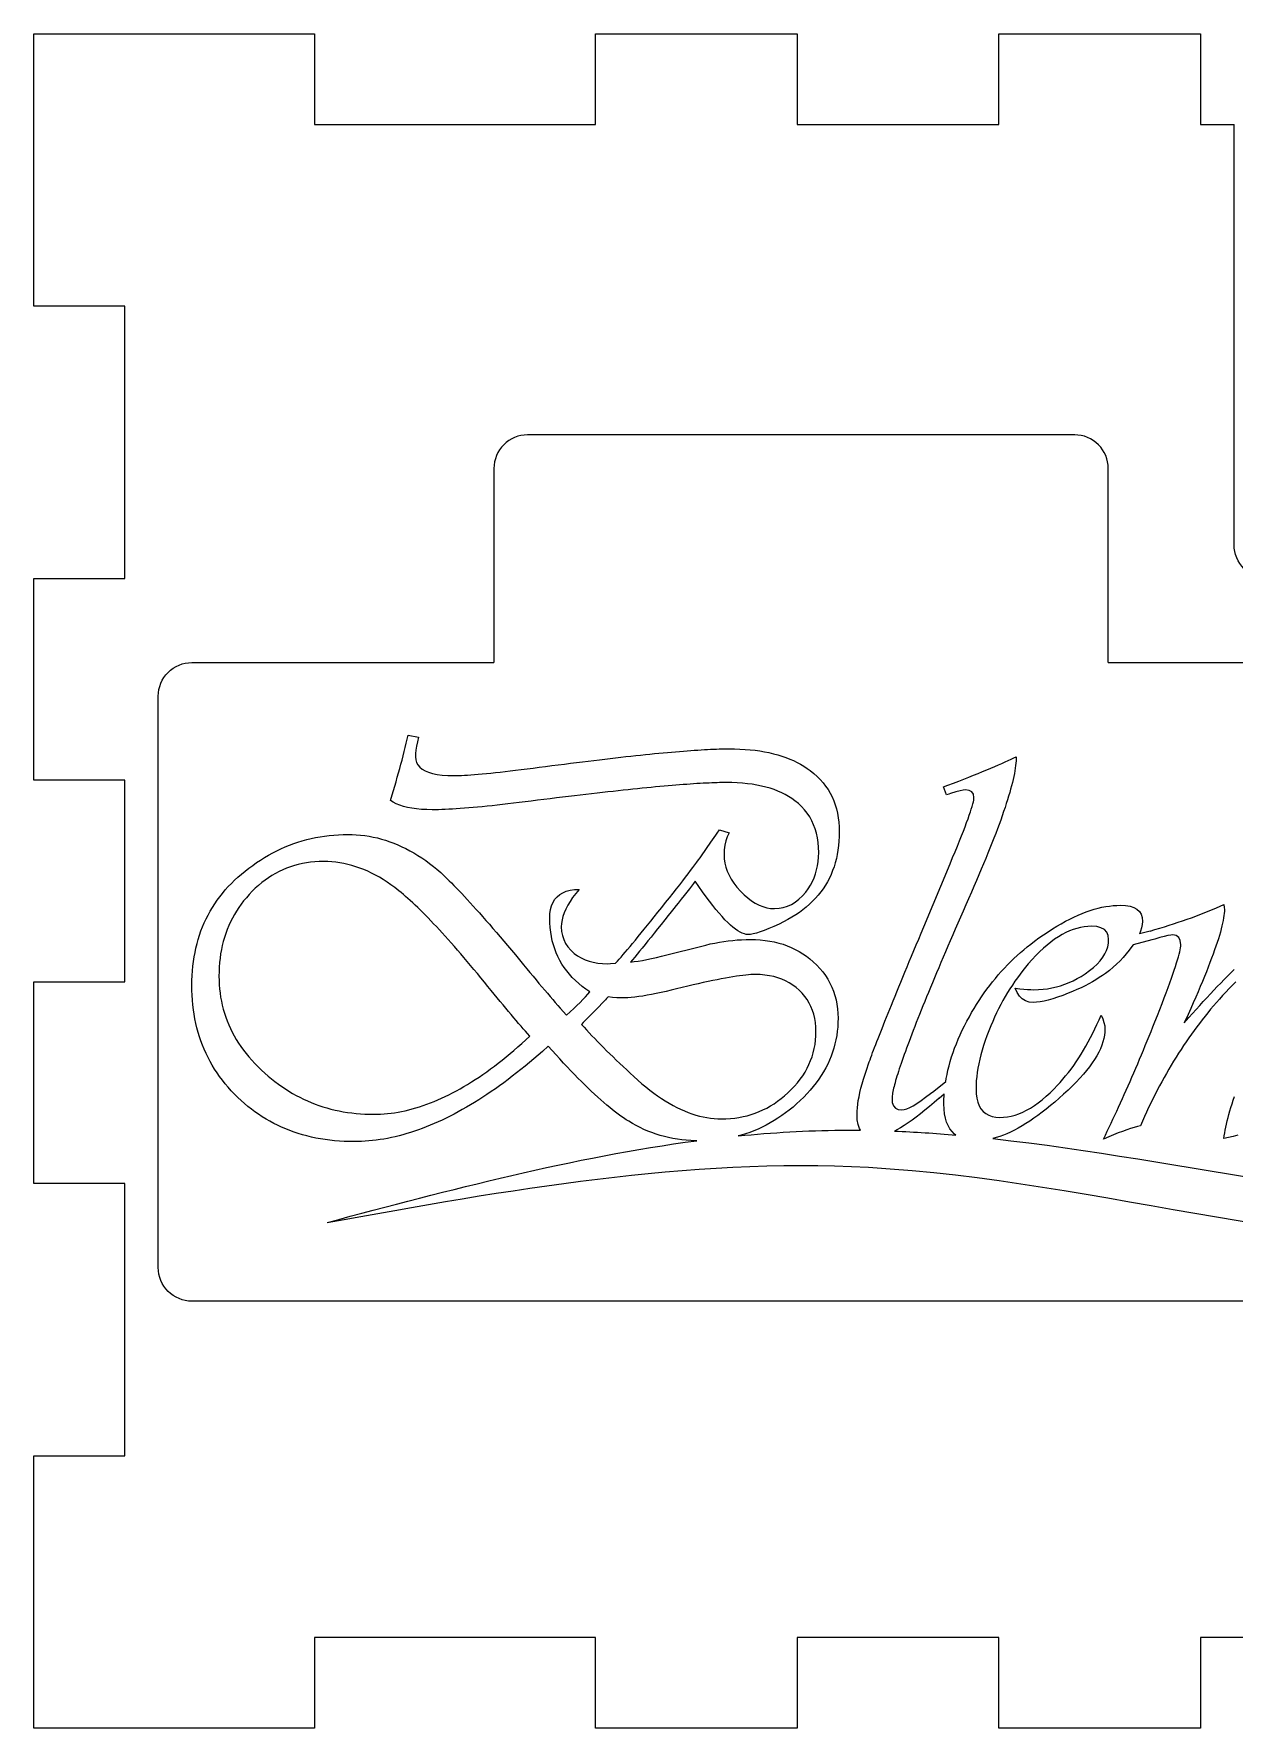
# Model space of a CAD drawing. Header units: millimetres. Extents: x 5 to 68, y 4 to 107.
# Drawn here: x 4.5 to 40.2, y 56.3 to 106.7 of the extents above; entities that cross this region are included whole.
import ezdxf

# ---------------------------------------------------------------- set-up
doc = ezdxf.new("R2010")
doc.units = ezdxf.units.MM
doc.header["$MEASUREMENT"] = 0

msp = doc.modelspace()

# ---------------------------------------------------------------- linework, layer by layer
for p, q in [((37.793, 79.772), (37.239, 79.627)), ((37.743, 80.036), (37.423, 79.95)), ((31.312, 75.275), (31.664, 75.557)), ((31.469, 75.061), (31.622, 75.196))]:
    msp.add_line(p, q)
at = {"linetype": 'ByBlock'}
for points in [[(4.542, 56.324), (4.542, 64.424), (7.242, 64.424), (7.242, 72.524), (4.542, 72.524), (4.542, 78.524), (7.242, 78.524), (7.242, 84.524), (4.542, 84.524), (4.542, 90.524), (7.242, 90.524), (7.242, 98.624), (4.542, 98.624), (4.542, 106.724), (12.892, 106.724), (12.892, 104.024), (21.242, 104.024), (21.242, 106.724), (27.242, 106.724), (27.242, 104.024), (33.242, 104.024), (33.242, 106.724), (39.242, 106.724), (39.242, 104.024), (40.242, 104.024)], [(45.242, 59.024), (39.242, 59.024), (39.242, 56.324), (33.242, 56.324), (33.242, 59.024), (27.242, 59.024), (27.242, 56.324), (21.242, 56.324), (21.242, 59.024), (12.892, 59.024), (12.892, 56.324), (4.542, 56.324)]]:
    msp.add_lwpolyline(points, dxfattribs=at)
for points in [[(55.242, 104.024), (55.242, 91.524, -0.414214), (54.242, 90.524), (41.242, 90.524, -0.414214), (40.242, 91.524), (40.242, 104.024)], [(36.499, 88.024), (36.499, 93.796, 0.414214), (35.499, 94.796), (19.224, 94.796, 0.414214), (18.224, 93.796), (18.224, 88.024)], [(36.499, 88.024), (63.242, 88.024, -0.414214), (64.242, 87.024), (64.242, 70.024, -0.414214), (63.242, 69.024), (9.242, 69.024, -0.414214), (8.242, 70.024), (8.242, 87.024, -0.414214), (9.242, 88.024), (18.224, 88.024)]]:
    msp.add_lwpolyline(points, format="xyb")
at = {"linetype": 'Continuous'}
for points in [[(24.26, 73.797), (24.222, 73.797), (24.084, 73.803), (23.948, 73.813), (23.814, 73.827), (23.681, 73.845), (23.551, 73.868), (23.422, 73.894), (23.295, 73.924), (23.17, 73.958), (23.046, 73.996), (22.925, 74.038), (22.805, 74.085), (22.687, 74.135), (22.571, 74.189), (22.457, 74.247), (22.345, 74.31), (22.234, 74.376), (22.159, 74.424), (22.081, 74.476), (22.003, 74.531), (21.922, 74.589), (21.84, 74.651), (21.756, 74.716), (21.671, 74.785), (21.583, 74.858), (21.494, 74.933), (21.404, 75.012), (21.311, 75.095), (21.217, 75.181), (21.122, 75.27), (21.024, 75.363), (20.925, 75.46), (20.825, 75.559), (20.722, 75.662), (20.618, 75.769), (20.512, 75.879), (20.405, 75.993), (20.295, 76.11), (20.185, 76.23), (20.072, 76.354), (19.958, 76.481), (19.842, 76.612), (19.669, 76.455), (19.539, 76.342), (19.41, 76.231), (19.281, 76.123), (19.153, 76.017), (19.025, 75.914), (18.897, 75.813), (18.771, 75.715), (18.644, 75.619), (18.518, 75.525), (18.393, 75.434), (18.267, 75.345), (18.143, 75.259), (18.019, 75.175), (17.895, 75.094), (17.772, 75.015), (17.649, 74.938), (17.526, 74.864), (17.405, 74.793), (17.283, 74.723), (17.162, 74.657), (17.042, 74.592), (16.921, 74.53), (16.802, 74.471), (16.683, 74.414), (16.564, 74.359), (16.446, 74.307), (16.328, 74.257), (16.21, 74.209), (16.094, 74.164), (15.977, 74.122), (15.861, 74.082), (15.746, 74.044), (15.631, 74.009), (15.516, 73.976), (15.402, 73.946), (15.288, 73.918), (15.175, 73.892), (15.062, 73.869), (14.95, 73.849), (14.838, 73.83), (14.726, 73.814), (14.615, 73.801), (14.505, 73.79), (14.395, 73.782), (14.285, 73.776), (14.176, 73.772), (14.067, 73.771), (13.919, 73.772), (13.772, 73.777), (13.627, 73.786), (13.483, 73.798), (13.342, 73.813), (13.203, 73.831), (13.065, 73.853), (12.93, 73.878), (12.796, 73.907), (12.664, 73.939), (12.534, 73.974), (12.405, 74.013), (12.279, 74.055), (12.154, 74.1), (12.032, 74.149), (11.911, 74.201), (11.792, 74.256), (11.675, 74.315), (11.56, 74.377), (11.446, 74.443), (11.335, 74.511), (11.225, 74.584), (11.118, 74.659), (11.012, 74.738), (10.908, 74.82), (10.805, 74.906), (10.705, 74.995), (10.607, 75.087), (10.507, 75.186), (10.412, 75.286), (10.32, 75.389), (10.232, 75.493), (10.148, 75.599), (10.067, 75.707), (9.991, 75.817), (9.918, 75.929), (9.848, 76.043), (9.783, 76.158), (9.721, 76.276), (9.663, 76.396), (9.609, 76.517), (9.558, 76.64), (9.511, 76.766), (9.468, 76.893), (9.429, 77.022), (9.393, 77.153), (9.361, 77.286), (9.333, 77.421), (9.309, 77.558), (9.288, 77.696), (9.271, 77.837), (9.258, 77.979), (9.249, 78.124), (9.243, 78.27), (9.242, 78.418), (9.243, 78.565), (9.249, 78.709), (9.258, 78.852), (9.272, 78.992), (9.288, 79.13), (9.309, 79.266), (9.334, 79.4), (9.362, 79.531), (9.394, 79.661), (9.429, 79.789), (9.469, 79.914), (9.512, 80.038), (9.559, 80.159), (9.61, 80.278), (9.664, 80.396), (9.723, 80.511), (9.785, 80.624), (9.85, 80.734), (9.92, 80.843), (9.993, 80.95), (10.07, 81.055), (10.151, 81.157), (10.235, 81.258), (10.324, 81.356), (10.416, 81.452), (10.512, 81.546), (10.611, 81.638), (10.715, 81.728), (10.822, 81.816), (10.933, 81.902), (11.049, 81.988), (11.166, 82.07), (11.284, 82.148), (11.403, 82.222), (11.524, 82.292), (11.645, 82.359), (11.768, 82.422), (11.891, 82.481), (12.016, 82.536), (12.142, 82.587), (12.269, 82.635), (12.397, 82.679), (12.526, 82.719), (12.656, 82.755), (12.788, 82.787), (12.92, 82.816), (13.054, 82.841), (13.188, 82.862), (13.324, 82.879), (13.461, 82.892), (13.599, 82.902), (13.738, 82.907), (13.878, 82.909), (14.005, 82.907), (14.132, 82.901), (14.259, 82.89), (14.385, 82.875), (14.51, 82.855), (14.634, 82.832), (14.758, 82.804), (14.882, 82.771), (15.004, 82.735), (15.126, 82.694), (15.248, 82.649), (15.368, 82.599), (15.489, 82.545), (15.608, 82.487), (15.727, 82.425), (15.845, 82.358), (15.963, 82.287), (16.08, 82.212), (16.196, 82.132), (16.312, 82.048), (16.427, 81.96), (16.477, 81.919), (16.529, 81.875), (16.584, 81.827), (16.642, 81.776), (16.702, 81.721), (16.764, 81.662), (16.829, 81.6), (16.896, 81.534), (16.965, 81.465), (17.037, 81.392), (17.112, 81.315), (17.188, 81.235), (17.268, 81.151), (17.349, 81.064), (17.433, 80.973), (17.52, 80.879), (17.609, 80.78), (17.7, 80.679), (17.794, 80.573), (17.89, 80.465), (17.989, 80.352), (18.09, 80.236), (18.193, 80.116), (18.299, 79.993), (18.407, 79.866), (18.518, 79.736), (18.631, 79.602), (18.746, 79.464), (18.864, 79.323), (18.985, 79.178), (19.108, 79.03), (19.203, 78.914), (19.297, 78.802), (19.388, 78.692), (19.478, 78.584), (19.565, 78.48), (19.651, 78.378), (19.735, 78.279), (19.817, 78.183), (19.897, 78.089), (19.974, 77.998), (20.05, 77.91), (20.124, 77.825), (20.196, 77.742), (20.386, 77.536), (20.496, 77.635), (20.6, 77.731), (20.696, 77.823), (20.786, 77.911), (20.869, 77.996), (20.946, 78.077), (21.016, 78.155), (21.079, 78.229), (20.963, 78.308), (20.853, 78.39), (20.748, 78.476), (20.65, 78.564), (20.557, 78.656), (20.471, 78.751), (20.391, 78.849), (20.316, 78.951), (20.247, 79.055), (20.185, 79.163), (20.128, 79.274), (20.078, 79.388), (20.033, 79.505), (19.994, 79.626), (19.961, 79.749), (19.934, 79.876), (19.914, 80.006), (19.899, 80.139), (19.89, 80.275), (19.887, 80.415), (19.893, 80.552), (19.911, 80.677), (19.941, 80.79), (19.983, 80.891), (20.038, 80.981), (20.104, 81.058), (20.183, 81.124), (20.274, 81.177), (20.376, 81.219), (20.491, 81.249), (20.618, 81.267), (20.757, 81.273), (20.657, 81.152), (20.567, 81.033), (20.488, 80.916), (20.42, 80.802), (20.362, 80.689), (20.314, 80.579), (20.277, 80.471), (20.251, 80.365), (20.235, 80.261), (20.23, 80.16), (20.238, 80.026), (20.261, 79.9), (20.301, 79.781), (20.356, 79.668), (20.426, 79.562), (20.513, 79.464), (20.615, 79.372), (20.715, 79.299), (20.821, 79.237), (20.935, 79.184), (21.054, 79.14), (21.181, 79.106), (21.314, 79.082), (21.453, 79.068), (21.6, 79.063), (21.694, 79.067), (21.846, 79.079), (21.896, 79.136), (21.949, 79.197), (22.006, 79.262), (22.068, 79.333), (22.133, 79.41), (22.202, 79.491), (22.274, 79.578), (22.351, 79.67), (22.432, 79.767), (22.516, 79.87), (22.604, 79.978), (22.697, 80.091), (22.793, 80.209), (22.892, 80.333), (22.996, 80.462), (23.104, 80.596), (23.215, 80.736), (23.333, 80.884), (23.446, 81.026), (23.553, 81.161), (23.654, 81.29), (23.75, 81.412), (23.84, 81.528), (23.924, 81.636), (24.003, 81.739), (24.076, 81.834), (24.143, 81.923), (24.205, 82.006), (24.261, 82.082), (24.311, 82.151), (24.356, 82.214), (24.395, 82.27), (24.675, 82.682), (24.824, 82.888), (24.867, 82.948), (24.931, 83.045), (25.22, 82.954), (25.165, 82.842), (25.123, 82.72), (25.093, 82.591), (25.075, 82.452), (25.069, 82.306), (25.075, 82.182), (25.093, 82.059), (25.123, 81.937), (25.165, 81.816), (25.219, 81.696), (25.286, 81.577), (25.364, 81.459), (25.455, 81.342), (25.557, 81.226), (25.666, 81.116), (25.776, 81.02), (25.887, 80.936), (25.999, 80.865), (26.112, 80.807), (26.225, 80.762), (26.34, 80.73), (26.455, 80.711), (26.572, 80.704), (26.705, 80.712), (26.833, 80.735), (26.956, 80.773), (27.075, 80.827), (27.188, 80.895), (27.297, 80.979), (27.401, 81.079), (27.5, 81.193), (27.573, 81.293), (27.639, 81.397), (27.697, 81.505), (27.747, 81.617), (27.79, 81.733), (27.824, 81.853), (27.851, 81.977), (27.871, 82.105), (27.882, 82.237), (27.886, 82.373), (27.882, 82.524), (27.869, 82.671), (27.848, 82.811), (27.819, 82.946), (27.781, 83.076), (27.735, 83.2), (27.68, 83.318), (27.617, 83.431), (27.546, 83.539), (27.466, 83.641), (27.378, 83.738), (27.282, 83.829), (27.177, 83.914), (27.086, 83.98), (26.99, 84.041), (26.889, 84.097), (26.784, 84.15), (26.673, 84.198), (26.558, 84.242), (26.438, 84.282), (26.313, 84.318), (26.184, 84.35), (26.049, 84.377), (25.91, 84.4), (25.766, 84.419), (25.617, 84.434), (25.463, 84.444), (25.304, 84.451), (25.141, 84.453), (25.075, 84.452), (25.007, 84.452), (24.936, 84.45), (24.862, 84.448), (24.786, 84.446), (24.706, 84.443), (24.623, 84.439), (24.538, 84.435), (24.449, 84.431), (24.358, 84.425), (24.263, 84.42), (24.166, 84.413), (24.066, 84.407), (23.963, 84.399), (23.857, 84.391), (23.748, 84.383), (23.637, 84.374), (23.522, 84.364), (23.405, 84.354), (23.284, 84.344), (23.161, 84.332), (23.034, 84.321), (22.905, 84.308), (22.773, 84.296), (22.638, 84.282), (22.5, 84.268), (22.36, 84.254), (22.216, 84.239), (22.069, 84.223), (21.92, 84.207), (21.767, 84.19), (21.612, 84.173), (21.454, 84.155), (21.293, 84.137), (21.129, 84.118), (20.962, 84.099), (20.792, 84.079), (20.619, 84.059), (20.443, 84.038), (20.265, 84.016), (20.083, 83.994), (19.899, 83.971), (19.712, 83.948), (19.521, 83.924), (19.328, 83.9), (19.15, 83.877), (18.977, 83.856), (18.808, 83.835), (18.643, 83.815), (18.482, 83.797), (18.325, 83.78), (18.173, 83.763), (18.024, 83.748), (17.88, 83.734), (17.741, 83.72), (17.605, 83.708), (17.474, 83.697), (17.347, 83.687), (17.224, 83.678), (17.105, 83.67), (16.991, 83.663), (16.881, 83.657), (16.775, 83.653), (16.673, 83.649), (16.576, 83.646), (16.482, 83.645), (16.393, 83.644), (16.226, 83.647), (16.069, 83.655), (15.921, 83.669), (15.782, 83.688), (15.653, 83.713), (15.533, 83.743), (15.423, 83.779), (15.322, 83.82), (15.23, 83.867), (15.148, 83.919), (15.198, 84.084), (15.238, 84.216), (15.276, 84.348), (15.314, 84.479), (15.351, 84.609), (15.388, 84.739), (15.423, 84.867), (15.458, 84.995), (15.491, 85.121), (15.524, 85.247), (15.556, 85.373), (15.588, 85.497), (15.618, 85.62), (15.648, 85.743), (15.676, 85.865), (15.982, 85.799), (15.95, 85.662), (15.925, 85.536), (15.907, 85.421), (15.897, 85.316), (15.893, 85.221), (15.901, 85.132), (15.925, 85.05), (15.964, 84.976), (16.02, 84.91), (16.091, 84.852), (16.178, 84.801), (16.281, 84.758), (16.399, 84.723), (16.534, 84.696), (16.684, 84.677), (16.85, 84.665), (17.032, 84.661), (17.102, 84.662), (17.177, 84.663), (17.259, 84.667), (17.347, 84.671), (17.441, 84.676), (17.541, 84.683), (17.647, 84.691), (17.759, 84.7), (17.877, 84.711), (18.001, 84.722), (18.131, 84.735), (18.267, 84.749), (18.409, 84.765), (18.557, 84.781), (18.711, 84.799), (18.871, 84.818), (19.037, 84.838), (19.21, 84.86), (19.388, 84.883), (19.572, 84.907), (19.762, 84.932), (19.952, 84.957), (20.138, 84.981), (20.322, 85.004), (20.503, 85.027), (20.681, 85.049), (20.856, 85.071), (21.028, 85.092), (21.197, 85.113), (21.363, 85.133), (21.527, 85.152), (21.687, 85.171), (21.845, 85.189), (21.999, 85.207), (22.151, 85.224), (22.3, 85.24), (22.446, 85.256), (22.589, 85.271), (22.729, 85.286), (22.866, 85.3), (23.001, 85.313), (23.132, 85.326), (23.261, 85.338), (23.387, 85.35), (23.509, 85.361), (23.629, 85.371), (23.746, 85.381), (23.86, 85.39), (23.971, 85.399), (24.08, 85.407), (24.185, 85.414), (24.288, 85.421), (24.387, 85.427), (24.484, 85.433), (24.578, 85.438), (24.669, 85.443), (24.757, 85.447), (24.842, 85.45), (24.924, 85.452), (25.003, 85.455), (25.079, 85.456), (25.153, 85.457), (25.224, 85.457), (25.385, 85.455), (25.542, 85.45), (25.696, 85.441), (25.846, 85.428), (25.992, 85.412), (26.134, 85.392), (26.273, 85.369), (26.407, 85.342), (26.538, 85.311), (26.665, 85.277), (26.788, 85.239), (26.908, 85.198), (27.023, 85.153), (27.135, 85.104), (27.243, 85.052), (27.347, 84.996), (27.447, 84.936), (27.544, 84.873), (27.636, 84.807), (27.741, 84.723), (27.838, 84.636), (27.929, 84.545), (28.014, 84.449), (28.091, 84.35), (28.162, 84.246), (28.226, 84.138), (28.283, 84.027), (28.334, 83.911), (28.377, 83.791), (28.414, 83.667), (28.445, 83.539), (28.468, 83.407), (28.485, 83.271), (28.495, 83.131), (28.499, 82.987), (28.496, 82.847), (28.489, 82.71), (28.476, 82.576), (28.459, 82.445), (28.437, 82.317), (28.41, 82.191), (28.378, 82.069), (28.342, 81.95), (28.3, 81.834), (28.253, 81.72), (28.202, 81.61), (28.145, 81.502), (28.084, 81.398), (28.018, 81.296), (27.947, 81.198), (27.871, 81.102), (27.79, 81.009), (27.704, 80.92), (27.613, 80.833), (27.517, 80.749), (27.417, 80.668), (27.311, 80.59), (27.201, 80.515), (27.086, 80.444), (26.965, 80.375), (26.84, 80.309), (26.71, 80.245), (26.548, 80.172), (26.399, 80.109), (26.264, 80.055), (26.142, 80.011), (26.033, 79.977), (25.938, 79.952), (25.856, 79.937), (25.787, 79.932), (25.732, 79.937), (25.674, 79.95), (25.612, 79.972), (25.548, 80.003), (25.48, 80.042), (25.41, 80.091), (25.336, 80.148), (25.259, 80.214), (25.179, 80.289), (25.097, 80.372), (25.011, 80.465), (24.922, 80.566), (24.83, 80.676), (24.735, 80.794), (24.636, 80.922), (24.535, 81.058), (24.431, 81.203), (24.324, 81.357), (24.213, 81.52)], [(29.125, 74.111), (29.095, 74.164), (29.056, 74.283), (29.033, 74.424), (29.025, 74.586), (29.028, 74.679), (29.035, 74.777), (29.047, 74.881), (29.063, 74.992), (29.085, 75.108), (29.111, 75.23), (29.142, 75.358), (29.178, 75.492), (29.218, 75.632), (29.263, 75.778), (29.313, 75.93), (29.368, 76.088), (29.389, 76.147), (29.412, 76.209), (29.436, 76.275), (29.462, 76.345), (29.49, 76.418), (29.519, 76.495), (29.55, 76.576), (29.582, 76.661), (29.617, 76.749), (29.652, 76.841), (29.69, 76.936), (29.729, 77.036), (29.77, 77.139), (29.812, 77.246), (29.857, 77.356), (29.902, 77.47), (29.95, 77.588), (29.999, 77.709), (30.05, 77.835), (30.102, 77.963), (30.156, 78.096), (30.212, 78.232), (30.269, 78.372), (30.328, 78.516), (30.389, 78.663), (30.451, 78.814), (30.515, 78.969), (30.58, 79.128), (30.648, 79.29), (30.717, 79.456), (30.787, 79.625), (30.859, 79.798), (30.933, 79.975), (31.009, 80.156), (31.794, 82.037), (31.87, 82.221), (31.943, 82.396), (32.011, 82.562), (32.074, 82.719), (32.134, 82.868), (32.188, 83.008), (32.239, 83.14), (32.285, 83.262), (32.327, 83.376), (32.364, 83.481), (32.397, 83.578), (32.425, 83.666), (32.449, 83.745), (32.469, 83.815), (32.485, 83.877), (32.495, 83.93), (32.502, 83.974), (32.504, 84.009), (32.488, 84.107), (32.44, 84.177), (32.36, 84.218), (32.247, 84.232), (32.185, 84.226), (32.092, 84.205), (31.966, 84.172), (31.808, 84.125), (31.756, 84.106), (31.683, 84.084), (31.601, 84.323), (31.724, 84.372), (31.89, 84.435), (32.049, 84.497), (32.203, 84.557), (32.351, 84.615), (32.493, 84.672), (32.63, 84.726), (32.761, 84.78), (32.887, 84.831), (33.006, 84.881), (33.121, 84.93), (33.229, 84.976), (33.332, 85.021), (33.429, 85.065), (33.521, 85.106), (33.607, 85.146), (33.687, 85.185), (33.762, 85.221)], [(33.762, 85.221), (33.761, 85.16), (33.757, 85.096), (33.751, 85.028), (33.743, 84.957), (33.733, 84.882), (33.72, 84.803), (33.705, 84.721), (33.688, 84.636), (33.668, 84.547), (33.646, 84.455), (33.622, 84.359), (33.595, 84.259), (33.566, 84.156), (33.535, 84.05), (33.502, 83.94), (33.466, 83.827), (33.428, 83.71), (33.387, 83.59), (33.345, 83.466), (33.299, 83.338), (33.252, 83.207), (33.202, 83.073), (33.15, 82.935), (33.096, 82.794), (33.039, 82.649), (32.98, 82.501), (32.919, 82.349), (32.856, 82.194), (32.79, 82.035), (32.722, 81.873), (32.651, 81.707), (32.578, 81.537), (32.503, 81.365), (32.426, 81.188), (32.342, 80.998), (32.26, 80.811), (32.18, 80.627), (32.1, 80.445), (32.023, 80.267), (31.947, 80.091), (31.872, 79.918), (31.799, 79.749), (31.728, 79.582), (31.658, 79.418), (31.59, 79.257), (31.523, 79.099), (31.457, 78.944), (31.393, 78.792), (31.331, 78.642), (31.27, 78.496), (31.21, 78.353), (31.152, 78.212), (31.096, 78.075), (31.041, 77.94), (30.987, 77.808), (30.936, 77.679), (30.885, 77.554), (30.836, 77.431), (30.789, 77.311), (30.743, 77.193), (30.699, 77.079), (30.656, 76.968), (30.614, 76.86), (30.574, 76.754), (30.536, 76.652), (30.499, 76.552), (30.464, 76.456), (30.43, 76.362), (30.398, 76.271), (30.367, 76.183), (30.337, 76.098), (30.309, 76.016), (30.283, 75.937), (30.258, 75.861), (30.235, 75.788), (30.213, 75.717), (30.193, 75.65), (30.174, 75.585), (30.157, 75.524), (30.141, 75.465), (30.127, 75.409), (30.114, 75.357), (30.103, 75.307), (30.093, 75.26), (30.085, 75.216), (30.078, 75.174), (30.073, 75.136), (30.069, 75.101), (30.067, 75.069), (30.073, 74.936), (30.106, 74.834), (30.165, 74.763), (30.251, 74.723), (30.363, 74.714), (30.429, 74.723), (30.506, 74.748), (30.595, 74.786), (30.695, 74.84), (30.807, 74.908), (30.931, 74.991), (31.066, 75.089), (31.213, 75.201), (31.312, 75.275)], [(24.213, 81.52), (24.162, 81.45), (24.104, 81.373), (24.039, 81.287), (23.966, 81.194), (23.885, 81.093), (23.797, 80.985), (23.702, 80.868), (23.642, 80.794), (23.573, 80.706), (23.494, 80.607), (23.405, 80.495), (23.307, 80.37), (23.199, 80.233), (23.094, 80.101), (22.994, 79.975), (22.898, 79.855), (22.807, 79.741), (22.719, 79.633), (22.636, 79.531), (22.557, 79.435), (22.482, 79.345), (22.412, 79.262), (22.345, 79.184), (22.283, 79.112), (22.397, 79.125), (22.517, 79.143), (22.643, 79.164), (22.775, 79.189), (22.913, 79.218), (23.057, 79.25), (23.207, 79.286), (24.527, 79.619), (24.662, 79.651), (24.797, 79.679), (24.931, 79.704), (25.064, 79.726), (25.197, 79.744), (25.33, 79.759), (25.462, 79.771), (25.593, 79.779), (25.724, 79.784), (25.855, 79.785), (26.004, 79.783), (26.149, 79.774), (26.291, 79.759), (26.43, 79.738), (26.565, 79.712), (26.696, 79.679), (26.825, 79.641), (26.949, 79.597), (27.07, 79.546), (27.188, 79.49), (27.302, 79.428), (27.413, 79.36), (27.52, 79.287), (27.623, 79.207), (27.724, 79.121), (27.825, 79.025), (27.919, 78.924), (28.006, 78.821), (28.085, 78.713), (28.157, 78.602), (28.221, 78.488), (28.277, 78.369), (28.326, 78.248), (28.368, 78.122), (28.402, 77.993), (28.428, 77.861), (28.447, 77.725), (28.458, 77.585), (28.462, 77.442), (28.459, 77.311), (28.452, 77.181), (28.439, 77.053), (28.421, 76.926), (28.398, 76.8), (28.37, 76.676), (28.337, 76.554), (28.299, 76.433), (28.255, 76.313), (28.207, 76.195), (28.153, 76.079), (28.095, 75.964), (28.031, 75.85), (27.962, 75.738), (27.888, 75.627), (27.809, 75.518), (27.725, 75.41), (27.636, 75.303), (27.542, 75.199), (27.443, 75.095), (27.338, 74.993), (27.229, 74.893), (27.121, 74.799), (27.011, 74.71), (26.9, 74.625), (26.787, 74.544), (26.673, 74.467), (26.558, 74.395), (26.441, 74.326), (26.322, 74.262), (26.202, 74.202), (26.081, 74.146), (25.957, 74.094), (25.833, 74.046), (25.707, 74.003), (25.579, 73.963), (25.494, 73.94)], [(31.664, 75.557), (31.678, 75.645), (31.703, 75.772), (31.731, 75.901), (31.763, 76.03), (31.799, 76.159), (31.839, 76.289), (31.882, 76.42), (31.929, 76.551), (31.98, 76.683), (32.035, 76.816), (32.094, 76.949), (32.156, 77.083), (32.222, 77.218), (32.292, 77.353), (32.366, 77.488), (32.435, 77.611), (32.506, 77.732), (32.58, 77.85), (32.654, 77.967), (32.731, 78.082), (32.809, 78.195), (32.889, 78.306), (32.971, 78.414), (33.055, 78.521), (33.14, 78.626), (33.228, 78.729), (33.316, 78.83), (33.407, 78.929), (33.5, 79.026), (33.594, 79.121), (33.69, 79.214), (33.787, 79.305), (33.887, 79.394), (33.988, 79.481), (34.091, 79.566), (34.196, 79.649), (34.302, 79.731), (34.438, 79.83), (34.573, 79.925), (34.706, 80.015), (34.838, 80.1), (34.969, 80.18), (35.098, 80.255), (35.225, 80.326), (35.351, 80.392), (35.476, 80.452), (35.599, 80.508), (35.721, 80.559), (35.842, 80.605), (35.961, 80.647), (36.079, 80.683), (36.195, 80.715), (36.31, 80.741), (36.423, 80.763), (36.535, 80.78), (36.645, 80.793), (36.755, 80.8), (36.862, 80.802), (37.015, 80.795), (37.148, 80.772), (37.26, 80.735), (37.351, 80.683), (37.423, 80.616), (37.474, 80.534), (37.504, 80.436), (37.515, 80.324), (37.508, 80.232), (37.489, 80.135), (37.457, 80.033), (37.423, 79.95)], [(37.743, 80.036), (37.887, 80.077), (38.028, 80.119), (38.168, 80.162), (38.307, 80.206), (38.443, 80.25), (38.578, 80.295), (38.711, 80.34), (38.842, 80.386), (38.972, 80.433), (39.1, 80.48), (39.226, 80.528), (39.35, 80.577), (39.473, 80.626), (39.594, 80.676), (39.713, 80.727), (39.83, 80.778), (39.937, 80.828), (39.949, 80.737), (39.952, 80.679), (39.951, 80.623), (39.946, 80.561), (39.939, 80.496), (39.929, 80.425), (39.915, 80.35), (39.899, 80.271), (39.88, 80.187), (39.858, 80.098), (39.832, 80.005), (39.804, 79.908), (39.773, 79.806), (39.739, 79.699), (39.702, 79.588), (39.662, 79.472), (39.619, 79.352), (39.573, 79.227), (39.524, 79.097), (39.473, 78.963), (39.418, 78.825), (39.36, 78.681), (39.299, 78.534), (39.236, 78.382), (39.169, 78.225), (39.1, 78.064), (39.027, 77.898), (38.952, 77.727), (38.873, 77.552), (38.758, 77.305), (38.898, 77.462), (39.006, 77.584), (39.113, 77.704), (39.219, 77.822), (39.325, 77.938), (39.43, 78.052), (39.535, 78.164), (39.638, 78.274), (39.741, 78.382), (39.844, 78.487), (39.945, 78.591), (40.047, 78.692), (40.147, 78.791), (40.247, 78.889)], [(37.239, 79.627), (37.201, 79.571), (37.12, 79.462), (37.034, 79.356), (36.944, 79.253), (36.848, 79.152), (36.748, 79.054), (36.642, 78.959), (36.532, 78.866), (36.417, 78.776), (36.327, 78.712), (36.232, 78.65), (36.133, 78.588), (36.029, 78.527), (35.92, 78.467), (35.807, 78.408), (35.689, 78.351), (35.566, 78.294), (35.439, 78.238), (35.307, 78.183), (35.143, 78.119), (34.99, 78.064), (34.846, 78.017), (34.711, 77.979), (34.587, 77.949), (34.472, 77.928), (34.366, 77.915), (34.271, 77.911), (34.148, 77.923), (34.039, 77.958), (33.942, 78.017), (33.86, 78.1), (33.79, 78.206), (33.734, 78.336), (33.867, 78.32), (33.989, 78.307), (34.1, 78.298), (34.199, 78.293), (34.288, 78.291), (34.424, 78.294), (34.559, 78.304), (34.693, 78.32), (34.824, 78.343), (34.954, 78.373), (35.082, 78.409), (35.208, 78.451), (35.332, 78.501), (35.455, 78.556), (35.576, 78.619), (35.695, 78.687), (35.812, 78.763), (35.945, 78.858), (36.063, 78.954), (36.168, 79.053), (36.259, 79.152), (36.335, 79.254), (36.398, 79.357), (36.447, 79.461), (36.482, 79.567), (36.503, 79.675), (36.51, 79.784), (36.496, 79.904), (36.453, 80.003), (36.382, 80.079), (36.282, 80.134), (36.154, 80.167), (35.997, 80.177), (35.889, 80.174), (35.781, 80.162), (35.672, 80.143), (35.563, 80.116), (35.454, 80.081), (35.344, 80.038), (35.234, 79.988), (35.124, 79.93), (35.014, 79.864), (34.903, 79.79), (34.792, 79.709), (34.681, 79.62), (34.569, 79.523), (34.457, 79.419), (34.345, 79.306), (34.233, 79.186), (34.12, 79.059), (34.036, 78.959), (33.954, 78.857), (33.874, 78.753), (33.796, 78.647), (33.72, 78.54), (33.645, 78.43), (33.573, 78.317), (33.502, 78.203), (33.433, 78.087), (33.366, 77.969), (33.301, 77.849), (33.238, 77.726), (33.177, 77.602), (33.117, 77.475), (33.06, 77.347), (33.004, 77.216), (32.943, 77.067), (32.888, 76.92), (32.836, 76.776), (32.789, 76.633), (32.747, 76.494), (32.709, 76.356), (32.675, 76.221), (32.646, 76.088), (32.621, 75.958), (32.601, 75.83), (32.586, 75.704), (32.574, 75.58), (32.568, 75.459), (32.566, 75.341), (32.571, 75.194), (32.589, 75.061), (32.618, 74.942), (32.659, 74.837), (32.712, 74.746), (32.777, 74.669), (32.853, 74.606), (32.941, 74.557), (33.041, 74.521), (33.153, 74.5), (33.276, 74.493), (33.387, 74.498), (33.499, 74.511), (33.612, 74.533), (33.725, 74.563), (33.838, 74.602), (33.953, 74.65), (34.068, 74.706), (34.184, 74.771), (34.3, 74.845), (34.417, 74.928), (34.534, 75.019), (34.653, 75.119), (34.771, 75.227), (34.891, 75.345), (34.978, 75.436), (35.064, 75.529), (35.148, 75.626), (35.231, 75.725), (35.312, 75.826), (35.392, 75.931), (35.47, 76.038), (35.546, 76.148), (35.621, 76.261), (35.694, 76.376), (35.766, 76.494), (35.836, 76.615), (35.905, 76.738), (35.972, 76.864), (36.037, 76.993), (36.101, 77.125), (36.163, 77.259), (36.224, 77.396), (36.283, 77.536)], [(40.29, 78.525), (40.192, 78.425), (40.094, 78.323), (39.997, 78.219), (39.9, 78.114), (39.803, 78.006), (39.716, 77.908), (39.63, 77.808), (39.544, 77.707), (39.46, 77.604), (39.376, 77.501), (39.294, 77.396), (39.212, 77.29), (39.131, 77.183), (39.051, 77.075), (38.972, 76.965), (38.894, 76.854), (38.816, 76.742), (38.74, 76.629), (38.664, 76.514), (38.589, 76.399), (38.516, 76.282), (38.443, 76.164), (38.371, 76.044), (38.299, 75.924), (38.229, 75.802), (38.16, 75.679), (38.091, 75.554), (38.024, 75.429), (37.957, 75.302), (37.891, 75.174), (37.826, 75.045), (37.762, 74.914), (37.699, 74.783), (37.636, 74.65), (37.575, 74.516), (37.514, 74.38), (37.455, 74.244), (37.364, 74.221), (37.266, 74.193), (37.16, 74.16), (37.046, 74.121), (36.924, 74.077), (36.795, 74.028), (36.657, 73.973), (36.511, 73.913), (36.357, 73.848), (36.414, 73.963), (36.47, 74.08), (36.526, 74.197), (36.582, 74.316), (36.638, 74.436), (36.695, 74.556), (36.751, 74.678), (36.807, 74.801), (36.864, 74.925), (36.92, 75.05), (36.976, 75.176), (37.033, 75.303), (37.089, 75.431), (37.146, 75.56), (37.203, 75.69), (37.259, 75.821), (37.316, 75.953), (37.373, 76.087), (37.429, 76.221), (37.486, 76.356), (37.543, 76.493), (37.6, 76.63), (37.656, 76.769), (37.713, 76.909), (37.77, 77.049), (37.827, 77.191), (37.884, 77.334), (37.959, 77.523), (38.03, 77.705), (38.098, 77.879), (38.161, 78.044), (38.221, 78.202), (38.277, 78.352), (38.329, 78.495), (38.377, 78.629), (38.421, 78.755), (38.461, 78.873), (38.498, 78.984), (38.531, 79.087), (38.559, 79.181), (38.585, 79.268), (38.606, 79.347), (38.623, 79.418), (38.636, 79.481), (38.646, 79.536), (38.652, 79.584), (38.654, 79.623), (38.639, 79.753), (38.594, 79.846), (38.52, 79.902), (38.416, 79.92), (38.355, 79.915), (38.272, 79.9), (38.165, 79.876), (38.035, 79.841), (37.883, 79.796), (37.844, 79.786), (37.793, 79.772)], [(36.283, 77.536), (36.334, 77.424), (36.371, 77.318), (36.392, 77.218), (36.4, 77.124), (36.396, 77.03), (36.385, 76.935), (36.366, 76.837), (36.339, 76.738), (36.305, 76.638), (36.263, 76.536), (36.214, 76.432), (36.157, 76.327), (36.092, 76.219), (36.02, 76.111), (35.94, 76), (35.853, 75.888), (35.758, 75.774), (35.655, 75.659), (35.545, 75.542), (35.427, 75.423), (35.301, 75.303), (35.169, 75.18), (35.038, 75.062), (34.908, 74.95), (34.781, 74.842), (34.655, 74.74), (34.53, 74.643), (34.408, 74.552), (34.287, 74.465), (34.167, 74.384), (34.05, 74.308), (33.934, 74.238), (33.819, 74.172), (33.706, 74.112), (33.595, 74.057), (33.486, 74.007), (33.378, 73.963), (33.272, 73.924), (33.168, 73.889), (33.065, 73.861), (33.063, 73.86)], [(31.965, 73.968), (31.926, 73.997), (31.852, 74.069), (31.787, 74.153), (31.733, 74.248), (31.689, 74.355), (31.654, 74.472), (31.63, 74.601), (31.615, 74.741), (31.61, 74.892), (31.612, 75.016), (31.618, 75.14), (31.622, 75.196)], [(40.356, 73.964), (40.218, 73.928), (40.079, 73.895), (39.937, 73.865), (39.949, 73.946), (39.962, 74.03), (39.978, 74.116), (39.995, 74.204), (40.015, 74.295), (40.037, 74.389), (40.062, 74.485), (40.088, 74.583), (40.117, 74.684), (40.147, 74.787), (40.18, 74.893), (40.215, 75.001), (40.252, 75.112)], [(31.469, 75.061), (31.323, 74.935), (31.182, 74.816), (31.045, 74.704), (30.913, 74.599), (30.785, 74.502), (30.662, 74.412), (30.542, 74.329), (30.428, 74.254), (30.317, 74.185), (30.211, 74.124), (30.138, 74.085)]]:
    msp.add_lwpolyline(points, dxfattribs=at)
for points in [[(19.294, 76.908), (19.224, 76.985), (19.162, 77.056), (19.097, 77.13), (19.031, 77.207), (18.961, 77.288), (18.89, 77.371), (18.816, 77.458), (18.74, 77.549), (18.662, 77.642), (18.581, 77.739), (18.497, 77.839), (18.412, 77.942), (18.324, 78.048), (18.234, 78.158), (18.141, 78.27), (18.046, 78.386), (17.941, 78.517), (17.836, 78.645), (17.733, 78.77), (17.631, 78.893), (17.531, 79.013), (17.432, 79.131), (17.334, 79.246), (17.238, 79.359), (17.143, 79.469), (17.049, 79.576), (16.957, 79.681), (16.866, 79.783), (16.777, 79.882), (16.689, 79.979), (16.602, 80.074), (16.516, 80.166), (16.432, 80.255), (16.35, 80.342), (16.268, 80.426), (16.189, 80.507), (16.11, 80.586), (16.033, 80.663), (15.957, 80.736), (15.883, 80.808), (15.809, 80.876), (15.738, 80.942), (15.667, 81.006), (15.598, 81.066), (15.531, 81.125), (15.464, 81.181), (15.399, 81.234), (15.336, 81.284), (15.274, 81.332), (15.161, 81.415), (15.047, 81.494), (14.933, 81.568), (14.819, 81.636), (14.704, 81.701), (14.588, 81.76), (14.472, 81.815), (14.355, 81.865), (14.238, 81.91), (14.12, 81.95), (14.002, 81.986), (13.883, 82.017), (13.764, 82.043), (13.644, 82.064), (13.524, 82.081), (13.403, 82.093), (13.281, 82.1), (13.159, 82.102), (13.029, 82.1), (12.9, 82.093), (12.774, 82.08), (12.649, 82.063), (12.527, 82.041), (12.407, 82.014), (12.289, 81.982), (12.173, 81.946), (12.059, 81.904), (11.947, 81.857), (11.837, 81.806), (11.73, 81.749), (11.624, 81.688), (11.521, 81.622), (11.42, 81.551), (11.32, 81.475), (11.223, 81.394), (11.128, 81.308), (11.035, 81.218), (10.944, 81.122), (10.861, 81.028), (10.781, 80.931), (10.706, 80.832), (10.634, 80.732), (10.567, 80.629), (10.504, 80.524), (10.445, 80.416), (10.39, 80.307), (10.339, 80.196), (10.292, 80.082), (10.249, 79.966), (10.211, 79.848), (10.176, 79.728), (10.146, 79.606), (10.119, 79.482), (10.097, 79.356), (10.078, 79.227), (10.064, 79.097), (10.054, 78.964), (10.048, 78.829), (10.046, 78.692), (10.048, 78.565), (10.054, 78.439), (10.064, 78.314), (10.078, 78.19), (10.096, 78.068), (10.119, 77.947), (10.145, 77.827), (10.175, 77.709), (10.21, 77.592), (10.248, 77.476), (10.29, 77.362), (10.337, 77.249), (10.387, 77.137), (10.442, 77.027), (10.501, 76.918), (10.563, 76.81), (10.63, 76.704), (10.701, 76.599), (10.776, 76.495), (10.855, 76.392), (10.938, 76.291), (11.025, 76.191), (11.116, 76.093), (11.211, 75.996), (11.31, 75.9), (11.413, 75.805), (11.511, 75.72), (11.611, 75.637), (11.711, 75.558), (11.814, 75.481), (11.917, 75.408), (12.022, 75.338), (12.128, 75.271), (12.235, 75.207), (12.343, 75.147), (12.453, 75.089), (12.564, 75.034), (12.676, 74.983), (12.79, 74.935), (12.905, 74.89), (13.021, 74.848), (13.138, 74.809), (13.257, 74.773), (13.377, 74.74), (13.498, 74.711), (13.621, 74.684), (13.744, 74.661), (13.869, 74.641), (13.996, 74.623), (14.123, 74.609), (14.252, 74.599), (14.382, 74.591), (14.514, 74.586), (14.646, 74.585), (14.749, 74.586), (14.852, 74.59), (14.956, 74.596), (15.06, 74.606), (15.164, 74.617), (15.269, 74.632), (15.374, 74.649), (15.479, 74.669), (15.585, 74.691), (15.691, 74.716), (15.798, 74.744), (15.905, 74.774), (16.012, 74.807), (16.12, 74.843), (16.228, 74.881), (16.336, 74.922), (16.445, 74.965), (16.555, 75.011), (16.664, 75.06), (16.774, 75.111), (16.885, 75.165), (16.996, 75.222), (17.107, 75.281), (17.218, 75.343), (17.33, 75.408), (17.443, 75.475), (17.556, 75.545), (17.669, 75.617), (17.782, 75.692), (17.896, 75.77), (18.011, 75.85), (18.125, 75.933), (18.24, 76.019), (18.356, 76.107), (18.472, 76.198), (18.588, 76.291), (18.705, 76.388), (18.822, 76.486), (18.939, 76.588), (19.057, 76.692), (19.175, 76.798)], [(20.833, 77.259), (20.907, 77.176), (20.983, 77.093), (21.062, 77.008), (21.142, 76.922), (21.225, 76.836), (21.31, 76.748), (21.397, 76.658), (21.486, 76.568), (21.578, 76.477), (21.672, 76.384), (21.768, 76.29), (21.866, 76.196), (21.966, 76.1), (22.069, 76.002), (22.174, 75.904), (22.281, 75.805), (22.39, 75.704), (22.509, 75.597), (22.626, 75.495), (22.744, 75.398), (22.86, 75.305), (22.977, 75.217), (23.093, 75.134), (23.208, 75.055), (23.323, 74.982), (23.438, 74.913), (23.552, 74.849), (23.666, 74.789), (23.779, 74.734), (23.892, 74.685), (24.004, 74.639), (24.116, 74.599), (24.228, 74.563), (24.339, 74.532), (24.45, 74.506), (24.56, 74.485), (24.669, 74.468), (24.779, 74.456), (24.888, 74.449), (24.996, 74.447), (25.128, 74.45), (25.259, 74.458), (25.387, 74.471), (25.513, 74.49), (25.638, 74.514), (25.76, 74.543), (25.88, 74.578), (25.998, 74.618), (26.114, 74.664), (26.228, 74.715), (26.34, 74.771), (26.45, 74.833), (26.557, 74.9), (26.663, 74.972), (26.767, 75.05), (26.868, 75.133), (26.968, 75.222), (27.069, 75.319), (27.164, 75.42), (27.252, 75.522), (27.334, 75.626), (27.409, 75.732), (27.478, 75.841), (27.54, 75.952), (27.596, 76.065), (27.645, 76.18), (27.687, 76.297), (27.723, 76.416), (27.753, 76.538), (27.776, 76.661), (27.792, 76.787), (27.802, 76.915), (27.805, 77.045), (27.801, 77.181), (27.788, 77.311), (27.768, 77.437), (27.739, 77.559), (27.702, 77.675), (27.656, 77.787), (27.602, 77.894), (27.54, 77.996), (27.47, 78.093), (27.391, 78.186), (27.304, 78.274), (27.211, 78.355), (27.112, 78.429), (27.009, 78.495), (26.901, 78.553), (26.787, 78.603), (26.669, 78.646), (26.546, 78.681), (26.418, 78.708), (26.286, 78.728), (26.148, 78.739), (26.005, 78.743), (25.941, 78.742), (25.871, 78.739), (25.795, 78.733), (25.714, 78.726), (25.627, 78.716), (25.534, 78.704), (25.436, 78.69), (25.333, 78.674), (25.224, 78.656), (25.109, 78.635), (24.989, 78.613), (24.863, 78.588), (24.732, 78.561), (24.595, 78.532), (24.453, 78.501), (24.305, 78.468), (24.152, 78.432), (23.993, 78.394), (23.828, 78.355), (23.658, 78.313), (23.498, 78.273), (23.344, 78.237), (23.195, 78.204), (23.052, 78.174), (22.915, 78.147), (22.783, 78.124), (22.656, 78.103), (22.535, 78.086), (22.42, 78.072), (22.31, 78.061), (22.206, 78.053), (22.108, 78.048), (22.015, 78.046), (21.884, 78.05), (21.754, 78.061), (21.623, 78.08), (21.572, 78.027), (21.545, 77.994), (21.248, 77.681), (20.912, 77.345), (20.884, 77.315)]]:
    msp.add_lwpolyline(points, close=True, dxfattribs=at)
for points, knots in [([(25.494, 73.94), (26.512, 74.042), (27.722, 74.114), (28.934, 74.112), (29.125, 74.111)], [12.438521, 12.438521, 12.438521, 12.438521, 15.533638, 16.110807, 16.110807, 16.110807, 16.110807]), ([(33.063, 73.86), (38.805, 73.235), (48.214, 70.694), (57.504, 72.688), (61.092, 73.458)], [20.079435, 20.079435, 20.079435, 20.079435, 37.411357, 48.315329, 48.315329, 48.315329, 48.315329]), ([(13.264, 71.367), (18.624, 72.333), (30.846, 74.535), (47.03, 68.852), (57.401, 72.249), (61.092, 73.458)], [0, 0, 0, 0, 16.188941, 36.913415, 48.362861, 48.362861, 48.362861, 48.362861])]:
    msp.add_open_spline(points, degree=3, knots=knots)
for points in [[(13.264, 71.367), (16.924, 72.34), (20.584, 73.313), (24.26, 73.797)], [(30.138, 74.085), (30.746, 74.06), (31.355, 74.02), (31.965, 73.968)]]:
    msp.add_open_spline(points, degree=3)

doc.saveas('drawing.dxf')
